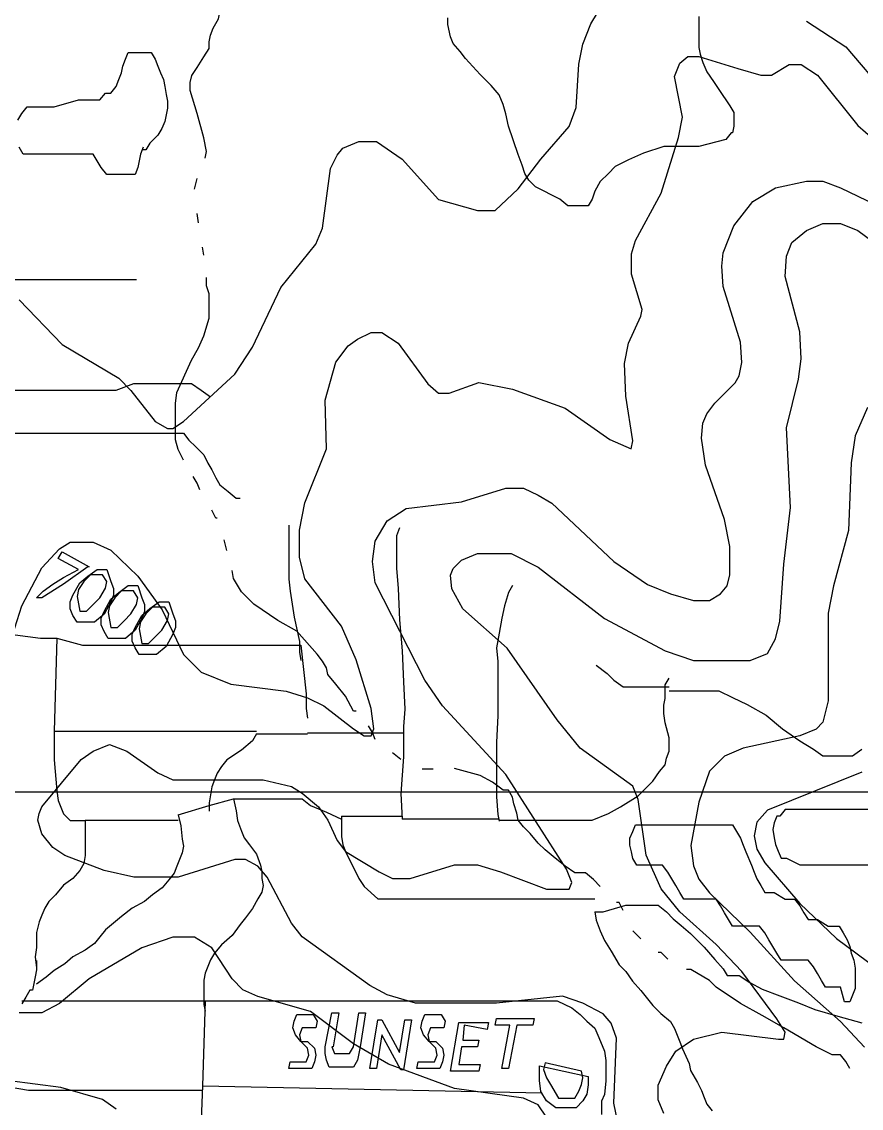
# Model space of a CAD drawing. Extents: x -0.82 to 6.83, y -0.63 to 7.9.
# Drawn here: x 0.4628 to 0.791, y 6.6438 to 7.0686 of the extents above; entities that cross this region are included whole.
import ezdxf

# ---------------------------------------------------------------- set-up
doc = ezdxf.new("R2010")
doc.units = 0
for name, color, linetype in [('Elevations', 7, 'CONTINUOUS'), ('Labels', 7, 'CONTINUOUS'), ('roads', 7, 'CONTINUOUS'), ('topo', 7, 'CONTINUOUS'), ('topo_grid', 7, 'CONTINUOUS'), ('water', 7, 'CONTINUOUS'), ('white', 7, 'CONTINUOUS')]:
    doc.layers.add(name, color=color, linetype=linetype)

msp = doc.modelspace()

# ---------------------------------------------------------------- linework, layer by layer
at = {"layer": 'Elevations', "color": 1}
for points in [[(0.479109, 6.848656), (0.470673, 6.843365), (0.468564, 6.843365), (0.471202, 6.84601), (0.474892, 6.848656), (0.47911, 6.851302), (0.48491, 6.854477), (0.477001, 6.85871), (0.478584, 6.861356), (0.489129, 6.855535), (0.488602, 6.855535)], [(0.497563, 6.849688), (0.498616, 6.847042), (0.498616, 6.844396), (0.497563, 6.841751), (0.494928, 6.836988), (0.491237, 6.833813), (0.488073, 6.833813), (0.484383, 6.833813), (0.482801, 6.836459), (0.481745, 6.839105), (0.481745, 6.841751), (0.482801, 6.844396), (0.485436, 6.849159), (0.4886, 6.851805), (0.49229, 6.854451), (0.495981, 6.854451)], [(0.485436, 6.838099), (0.488071, 6.838099), (0.490709, 6.840745), (0.493344, 6.843391), (0.495453, 6.847095), (0.49598, 6.849741), (0.494398, 6.852387), (0.492289, 6.852387), (0.489654, 6.852387), (0.487018, 6.849741), (0.48491, 6.846566), (0.484383, 6.84392)], [(0.509689, 6.843365), (0.510745, 6.840719), (0.510745, 6.838073), (0.509689, 6.835427), (0.507054, 6.830665), (0.503363, 6.82749), (0.5002, 6.82749), (0.496509, 6.82749), (0.494927, 6.830135), (0.493871, 6.832781), (0.493871, 6.835427), (0.494927, 6.838073), (0.497562, 6.842835), (0.500725, 6.845481), (0.504416, 6.848127), (0.508107, 6.848127)], [(0.497563, 6.831776), (0.500198, 6.831776), (0.502833, 6.834422), (0.505469, 6.837068), (0.507577, 6.840772), (0.508104, 6.843418), (0.506522, 6.846063), (0.504413, 6.846063), (0.501778, 6.846063), (0.49914, 6.843418), (0.497031, 6.840243), (0.496505, 6.837597)], [(0.521816, 6.837041), (0.522872, 6.834395), (0.522872, 6.831749), (0.521816, 6.829104), (0.519181, 6.824341), (0.51549, 6.821166), (0.512327, 6.821166), (0.508636, 6.821166), (0.507054, 6.823812), (0.506001, 6.826458), (0.506001, 6.829104), (0.507054, 6.831749), (0.509689, 6.836512), (0.512853, 6.839158), (0.516544, 6.841804), (0.520234, 6.841804)], [(0.509689, 6.825452), (0.512327, 6.825452), (0.514962, 6.828098), (0.517597, 6.830744), (0.519706, 6.834448), (0.520233, 6.837094), (0.518651, 6.83974), (0.516542, 6.83974), (0.513907, 6.83974), (0.511271, 6.837094), (0.509163, 6.833919), (0.508636, 6.831273)]]:
    msp.add_lwpolyline(points, close=True, dxfattribs=at)
at = {"layer": 'Labels', "color": 6}
for points in [[(0.578235, 6.677815), (0.577708, 6.675169), (0.576655, 6.675169), (0.575072, 6.675169), (0.572437, 6.675169), (0.571381, 6.672523), (0.571907, 6.669877), (0.572437, 6.669877), (0.57349, 6.669877), (0.574543, 6.669877), (0.577181, 6.667231), (0.577707, 6.664586), (0.577181, 6.66194), (0.576125, 6.659294), (0.574016, 6.659294), (0.571381, 6.659294), (0.569272, 6.659294), (0.567163, 6.659294), (0.56769, 6.66194), (0.569798, 6.66194), (0.571907, 6.66194), (0.574016, 6.66194), (0.575069, 6.664586), (0.574542, 6.667231), (0.571907, 6.669877), (0.569798, 6.672523), (0.568745, 6.675169), (0.569272, 6.677815), (0.570325, 6.680461), (0.572434, 6.680461), (0.574542, 6.680461), (0.576651, 6.680461)], [(0.594053, 6.662522), (0.592471, 6.659876), (0.590362, 6.659876), (0.587198, 6.659876), (0.584563, 6.659876), (0.582981, 6.659876), (0.581928, 6.662522), (0.581401, 6.665168), (0.581401, 6.667814), (0.584036, 6.681043), (0.586672, 6.681043), (0.584563, 6.667814), (0.584036, 6.667814), (0.585092, 6.665168), (0.587727, 6.665168), (0.58931, 6.665168), (0.590889, 6.665168), (0.592471, 6.667814), (0.59458, 6.681043), (0.597215, 6.681043), (0.595107, 6.667814)], [(0.628324, 6.677815), (0.627798, 6.675169), (0.626742, 6.675169), (0.62516, 6.675169), (0.622524, 6.675169), (0.621471, 6.672523), (0.621998, 6.669877), (0.622524, 6.669877), (0.623577, 6.669877), (0.624633, 6.669877), (0.627268, 6.667231), (0.627795, 6.664586), (0.627268, 6.66194), (0.626215, 6.659294), (0.624107, 6.659294), (0.621469, 6.659294), (0.61936, 6.659294), (0.617251, 6.659294), (0.61778, 6.66194), (0.619889, 6.66194), (0.621998, 6.66194), (0.624109, 6.66194), (0.625162, 6.664586), (0.624636, 6.667231), (0.622, 6.669877), (0.619892, 6.672523), (0.618836, 6.675169), (0.619363, 6.677815), (0.620418, 6.680461), (0.622527, 6.680461), (0.624636, 6.680461), (0.626744, 6.680461)], [(0.656268, 6.676227), (0.653104, 6.659294), (0.650469, 6.659294), (0.653632, 6.676227), (0.647832, 6.676227), (0.648359, 6.678873), (0.663122, 6.678873), (0.662595, 6.676227)], [(0.615142, 6.678344), (0.611979, 6.658765), (0.610923, 6.658765), (0.603542, 6.672523), (0.601433, 6.659294), (0.598798, 6.659294), (0.601961, 6.678344), (0.603543, 6.678344), (0.610397, 6.665644), (0.612506, 6.678344)], [(0.635705, 6.676227), (0.635179, 6.670406), (0.641506, 6.670406), (0.640979, 6.667761), (0.634651, 6.667761), (0.633595, 6.660881), (0.642031, 6.660881), (0.641505, 6.658236), (0.630432, 6.658236), (0.633596, 6.677286), (0.645195, 6.677286), (0.644668, 6.67464)], [(0.672612, 6.647758), (0.676303, 6.647758), (0.678938, 6.647758), (0.680521, 6.650404), (0.681574, 6.65305), (0.6821, 6.655696), (0.681574, 6.658341), (0.667339, 6.661516), (0.666812, 6.658871), (0.667865, 6.655696), (0.669447, 6.65305)], [(0.665231, 6.660405), (0.684212, 6.656172), (0.684212, 6.652997), (0.683685, 6.649293), (0.682103, 6.646647), (0.679468, 6.644001), (0.676304, 6.644001), (0.671559, 6.644001), (0.667868, 6.646647), (0.665759, 6.650351), (0.665233, 6.654584)]]:
    msp.add_lwpolyline(points, close=True, dxfattribs=at)
at = {"layer": 'roads', "color": 7}
for points in [[(0.727448, 7.070695), (0.727448, 7.062757), (0.727448, 7.058524), (0.727975, 7.055878), (0.72903, 7.052703), (0.730612, 7.048999), (0.73325, 7.045295), (0.735359, 7.04212), (0.739576, 7.03577), (0.741159, 7.033124), (0.741159, 7.030478), (0.741159, 7.027832), (0.740632, 7.025186), (0.740105, 7.025186), (0.737997, 7.02254), (0.727452, 7.019895), (0.713744, 7.019895), (0.705835, 7.017249), (0.700036, 7.014603), (0.694763, 7.011957), (0.692128, 7.009311), (0.688964, 7.006136), (0.686855, 7.002432), (0.685802, 6.999257), (0.68422, 6.996611), (0.681584, 6.996611), (0.678413, 6.996611), (0.676304, 6.996611), (0.673141, 6.999257), (0.663651, 7.00402), (0.661013, 7.006665), (0.659431, 7.009311), (0.658375, 7.012486), (0.656793, 7.01672), (0.653103, 7.027832), (0.652047, 7.032595), (0.650994, 7.036299), (0.649412, 7.040003), (0.646248, 7.043707), (0.64203, 7.04794), (0.636231, 7.05429), (0.634122, 7.056936), (0.631487, 7.060111), (0.630431, 7.062757), (0.629378, 7.06752), (0.629378, 7.070165)], [(0.452219, 6.965152), (0.4596, 6.967798), (0.469091, 6.967798), (0.474363, 6.967798), (0.481745, 6.967798), (0.489653, 6.967798), (0.500725, 6.967798), (0.50758, 6.967798)], [(0.451692, 6.924565), (0.466982, 6.924565), (0.474891, 6.924565), (0.4828, 6.924565), (0.489126, 6.924565), (0.499671, 6.924565), (0.506525, 6.927211), (0.51338, 6.927211), (0.518652, 6.927211), (0.521816, 6.927211), (0.525506, 6.927211), (0.529197, 6.927211), (0.532888, 6.924565), (0.536579, 6.921919)], [(0.451692, 6.907685), (0.459601, 6.907685), (0.477527, 6.907685), (0.495981, 6.907685), (0.511798, 6.907685), (0.518652, 6.907685), (0.524452, 6.907685), (0.526034, 6.907685), (0.528143, 6.905039), (0.530778, 6.902393), (0.533941, 6.899218), (0.535524, 6.896043), (0.537106, 6.893397), (0.538688, 6.890222), (0.54027, 6.887576), (0.543434, 6.884931), (0.546602, 6.882285), (0.548182, 6.882285)], [(0.567161, 6.871834), (0.567161, 6.866542), (0.567161, 6.850667), (0.567688, 6.845905), (0.56927, 6.83585), (0.571379, 6.826325), (0.571379, 6.822092), (0.571905, 6.818917)], [(0.610396, 6.870775), (0.609343, 6.8676), (0.609343, 6.863367), (0.609343, 6.8549), (0.60987, 6.846963), (0.610396, 6.834792), (0.611449, 6.822621), (0.611978, 6.81045), (0.612505, 6.799867), (0.611978, 6.792988), (0.611978, 6.789284)], [(0.654686, 6.848127), (0.653104, 6.845481), (0.651522, 6.84019), (0.650469, 6.835427), (0.649413, 6.829606), (0.64836, 6.823785), (0.648886, 6.818494), (0.648886, 6.810027), (0.648886, 6.797327), (0.64836, 6.786744), (0.64836, 6.772985), (0.64836, 6.765577), (0.648886, 6.758698), (0.649413, 6.756052)], [(0.45011, 6.830188), (0.470145, 6.827543), (0.476472, 6.827543)], [(0.476473, 6.827543), (0.47542, 6.791162)], [(0.476473, 6.827543), (0.486491, 6.824897), (0.500726, 6.824897), (0.509162, 6.824897), (0.51918, 6.824897), (0.525507, 6.824897), (0.532361, 6.824897), (0.539742, 6.824897), (0.54976, 6.824897), (0.557142, 6.824897), (0.564523, 6.824897), (0.571904, 6.824897), (0.574018, 6.805847), (0.574018, 6.800026), (0.574545, 6.796322)], [(0.687376, 6.817012), (0.691594, 6.813837), (0.694229, 6.811191), (0.697921, 6.808545), (0.700556, 6.808545), (0.703719, 6.808545), (0.70741, 6.808545), (0.712155, 6.808545), (0.715846, 6.808545)], [(0.649413, 6.75637), (0.660485, 6.75637), (0.673139, 6.75637), (0.68263, 6.75637), (0.685793, 6.75637), (0.69212, 6.759015), (0.696865, 6.761661), (0.70372, 6.765895), (0.706883, 6.76907), (0.709518, 6.771715), (0.712156, 6.77542), (0.714265, 6.778065), (0.714794, 6.780711), (0.715847, 6.783357), (0.715847, 6.786003), (0.715847, 6.788649), (0.714265, 6.79447), (0.713738, 6.798174), (0.713738, 6.801349), (0.714265, 6.803995), (0.714265, 6.80664), (0.714265, 6.809286), (0.715847, 6.811932)], [(0.715848, 6.806984), (0.717957, 6.806984), (0.722702, 6.806984), (0.729556, 6.806984), (0.735356, 6.806984), (0.740628, 6.804339), (0.746428, 6.801693), (0.753809, 6.797459), (0.760136, 6.792168), (0.76699, 6.787405), (0.772263, 6.78423), (0.775954, 6.781584), (0.779644, 6.781584), (0.782808, 6.781584), (0.787553, 6.781584), (0.791244, 6.78423)], [(0.475419, 6.791162), (0.475419, 6.78005), (0.476472, 6.767879), (0.476999, 6.764175), (0.478054, 6.761529), (0.479107, 6.758883), (0.481742, 6.756237), (0.483851, 6.756237), (0.487542, 6.756237)], [(0.475419, 6.791162), (0.485963, 6.791162), (0.517071, 6.791162), (0.534997, 6.791162), (0.545015, 6.791162), (0.554505, 6.791162)], [(0.554507, 6.79013), (0.552925, 6.787485), (0.548707, 6.78378), (0.542908, 6.780076), (0.540799, 6.77743), (0.539217, 6.774785), (0.538161, 6.772139), (0.537108, 6.769493), (0.536582, 6.766318), (0.536055, 6.763143), (0.536055, 6.759968)], [(0.554507, 6.79013), (0.574542, 6.79013)], [(0.574543, 6.790633), (0.592469, 6.790633), (0.611977, 6.790633)], [(0.611978, 6.789601), (0.611978, 6.781135), (0.610925, 6.766847), (0.611452, 6.756793)], [(0.545544, 6.76481), (0.546597, 6.760047), (0.547124, 6.756343), (0.548706, 6.75211), (0.549762, 6.749464), (0.55187, 6.746818), (0.554506, 6.743114), (0.556088, 6.738881), (0.556614, 6.736235), (0.556614, 6.733589), (0.557141, 6.730943), (0.556614, 6.728297), (0.555032, 6.725651), (0.552923, 6.721947), (0.550288, 6.718243), (0.548179, 6.715597), (0.545015, 6.711364), (0.540797, 6.70766), (0.538162, 6.704485), (0.53658, 6.701839), (0.535527, 6.699193), (0.534471, 6.696547), (0.533945, 6.693901), (0.533945, 6.690726), (0.533945, 6.687022), (0.533945, 6.684376), (0.534471, 6.681731)], [(0.536053, 6.762164), (0.545543, 6.76481)], [(0.545544, 6.76481), (0.549762, 6.76481), (0.554507, 6.76481), (0.558198, 6.76481), (0.561889, 6.76481), (0.565579, 6.76481), (0.569797, 6.76481), (0.572432, 6.76481), (0.575596, 6.762164), (0.581923, 6.759518), (0.587723, 6.756872)], [(0.523926, 6.758486), (0.536053, 6.76219)], [(0.79599, 6.760656), (0.79019, 6.760656), (0.780172, 6.760656), (0.770682, 6.760656), (0.763829, 6.760656), (0.761193, 6.760656), (0.759084, 6.75801), (0.758031, 6.75801), (0.756976, 6.755364), (0.756449, 6.752718), (0.756976, 6.749543), (0.757502, 6.746898), (0.758555, 6.744252), (0.759608, 6.741606), (0.760135, 6.741606), (0.761717, 6.741606), (0.76699, 6.73896), (0.780698, 6.73896), (0.788079, 6.73896), (0.793879, 6.73896)], [(0.487545, 6.75637), (0.487545, 6.751607), (0.487545, 6.742611), (0.487019, 6.739436), (0.485436, 6.73679), (0.482801, 6.733615), (0.47911, 6.73097), (0.475947, 6.727265), (0.473312, 6.72462), (0.47173, 6.721974), (0.470677, 6.719328), (0.469621, 6.716682), (0.468568, 6.712449), (0.468568, 6.706628), (0.468041, 6.702924), (0.468568, 6.69869)], [(0.523926, 6.758486), (0.524979, 6.754253), (0.525508, 6.748961), (0.526035, 6.746315), (0.526035, 6.746315), (0.525508, 6.74367), (0.524453, 6.741024), (0.5234, 6.738378), (0.522344, 6.735732), (0.520235, 6.733086), (0.5176, 6.729911), (0.513909, 6.727265), (0.510746, 6.72462), (0.506001, 6.721974), (0.501782, 6.718799), (0.498619, 6.716153), (0.495456, 6.713507), (0.493347, 6.710861), (0.491238, 6.708215), (0.487547, 6.70557), (0.482802, 6.702924), (0.479638, 6.700278), (0.47542, 6.697632), (0.472257, 6.694986), (0.468566, 6.69234)], [(0.487545, 6.75637), (0.49229, 6.75637), (0.49809, 6.75637), (0.504417, 6.75637), (0.509162, 6.75637), (0.513907, 6.75637), (0.517071, 6.75637), (0.520762, 6.75637), (0.523925, 6.75637)], [(0.587724, 6.757957), (0.587724, 6.754782), (0.587724, 6.75002), (0.588251, 6.746845), (0.589306, 6.744199), (0.594578, 6.733615), (0.596687, 6.73044), (0.60196, 6.725678), (0.603542, 6.725678), (0.604069, 6.725678), (0.605651, 6.725678), (0.60776, 6.725678), (0.628849, 6.725678), (0.638341, 6.725678), (0.644668, 6.725678), (0.653103, 6.725678), (0.664176, 6.725678), (0.673665, 6.725678), (0.679993, 6.725678), (0.682628, 6.725678), (0.68685, 6.725678)], [(0.587724, 6.757957), (0.61145, 6.757957)], [(0.611451, 6.756899), (0.627268, 6.756899), (0.640449, 6.756899), (0.649412, 6.756899)], [(0.686849, 6.720519), (0.690012, 6.720519), (0.698975, 6.723164), (0.704248, 6.723164), (0.706357, 6.723164), (0.70952, 6.723164), (0.711628, 6.723164), (0.714793, 6.720519), (0.717428, 6.717873), (0.720591, 6.715227), (0.724282, 6.712052), (0.729555, 6.70676), (0.733773, 6.701998), (0.736936, 6.698294), (0.738518, 6.695648), (0.740627, 6.695648), (0.743262, 6.695648), (0.74748, 6.693002), (0.752225, 6.690356), (0.759079, 6.68771), (0.766461, 6.685064), (0.772788, 6.682419), (0.781755, 6.679773), (0.791246, 6.677127)], [(0.686849, 6.720519), (0.687376, 6.717344), (0.688955, 6.71311), (0.690537, 6.709406), (0.693173, 6.705173), (0.696337, 6.699881), (0.698972, 6.697235), (0.701607, 6.693531), (0.704771, 6.689827), (0.709516, 6.684006), (0.712679, 6.680831), (0.71637, 6.677656), (0.717952, 6.67501), (0.719005, 6.672364), (0.720061, 6.669719), (0.721114, 6.667073), (0.723752, 6.661252), (0.724278, 6.658606), (0.726914, 6.653844), (0.728496, 6.650669), (0.729549, 6.648023), (0.730605, 6.645377), (0.732713, 6.642731)], [(0.468564, 6.701548), (0.468564, 6.697844), (0.468038, 6.695198), (0.467511, 6.692552), (0.466982, 6.689906), (0.465929, 6.689906), (0.464347, 6.68726), (0.462764, 6.684615)], [(0.462764, 6.685726), (0.53447, 6.685726), (0.533414, 6.652521)], [(0.534471, 6.685726), (0.540798, 6.685726), (0.581396, 6.685726), (0.626744, 6.685726), (0.653106, 6.685726), (0.672087, 6.685726), (0.677886, 6.68308), (0.68105, 6.680434), (0.683685, 6.677788), (0.686849, 6.675143), (0.688429, 6.671438), (0.690538, 6.666147), (0.691064, 6.662443), (0.691064, 6.65768), (0.691064, 6.654505), (0.690538, 6.649213), (0.689485, 6.646568), (0.689485, 6.643922), (0.689485, 6.641276)], [(0.334113, 6.669904), (0.342549, 6.669904), (0.354676, 6.667258), (0.374184, 6.664083), (0.398437, 6.661437), (0.415309, 6.658791), (0.43693, 6.656145), (0.450112, 6.6535), (0.465402, 6.650854), (0.475947, 6.650854), (0.485964, 6.650854), (0.499145, 6.650854), (0.519181, 6.650854), (0.527089, 6.650854), (0.533416, 6.650854)], [(0.533417, 6.652521), (0.532361, 6.625613), (0.532888, 6.619792)], [(0.533417, 6.652521), (0.666287, 6.649875)]]:
    msp.add_lwpolyline(points, dxfattribs=at)
at = {"layer": 'topo', "color": 2}
for points in [[(0.461712, 6.959887), (0.478583, 6.942425), (0.500728, 6.929195), (0.505473, 6.924433), (0.514963, 6.912262), (0.519708, 6.909616), (0.521817, 6.909616), (0.526035, 6.912262), (0.546071, 6.930783), (0.552925, 6.941366), (0.563997, 6.96465), (0.577705, 6.981583), (0.580343, 6.987933), (0.583505, 7.011216), (0.586141, 7.016508), (0.588249, 7.019154), (0.594576, 7.0218), (0.60143, 7.0218), (0.611448, 7.01492), (0.625685, 6.999045), (0.640979, 6.994812), (0.647833, 6.994812), (0.656796, 7.003279), (0.665759, 7.01492), (0.676831, 7.02762), (0.679467, 7.035029), (0.680522, 7.051962), (0.682105, 7.0599), (0.685268, 7.067837), (0.690013, 7.075775)], [(0.769627, 7.068895), (0.784917, 7.058841), (0.800734, 7.04032)], [(0.456437, 6.820134), (0.462765, 6.840243), (0.470673, 6.855059), (0.477532, 6.862468), (0.48175, 6.865113), (0.486495, 6.865113), (0.490713, 6.865113), (0.497567, 6.861938), (0.508112, 6.851884), (0.517601, 6.838655), (0.526038, 6.821193), (0.532893, 6.814313), (0.544492, 6.809551), (0.566109, 6.806905), (0.574545, 6.804259), (0.580872, 6.801084), (0.592471, 6.792088), (0.596689, 6.789443), (0.599324, 6.789443), (0.60038, 6.792088), (0.599324, 6.800026), (0.593525, 6.819076), (0.587725, 6.832305), (0.573489, 6.850826), (0.57138, 6.859293), (0.57138, 6.869876), (0.573489, 6.880459), (0.581925, 6.901626), (0.581398, 6.920676), (0.585616, 6.935493), (0.590361, 6.941843), (0.594052, 6.944488), (0.599325, 6.947134), (0.603542, 6.947134), (0.609869, 6.942901), (0.621469, 6.927026), (0.625687, 6.923322), (0.629904, 6.923322), (0.641503, 6.927555), (0.654684, 6.924909), (0.675251, 6.917501), (0.69265, 6.90533), (0.701086, 6.901626), (0.701613, 6.904801), (0.698977, 6.922263), (0.698451, 6.934963), (0.700033, 6.942901), (0.704778, 6.953484), (0.705305, 6.95613), (0.701087, 6.969888), (0.701087, 6.977826), (0.702669, 6.983118), (0.712686, 7.001638), (0.719541, 7.023334), (0.721123, 7.031272), (0.71796, 7.047147), (0.720069, 7.052438), (0.723232, 7.055084), (0.72745, 7.055084), (0.74274, 7.050322), (0.751703, 7.047676), (0.755921, 7.047676), (0.762775, 7.051909), (0.767521, 7.051909), (0.773848, 7.047676), (0.789665, 7.028097), (0.798628, 7.020159)], [(0.696342, 6.63572), (0.694233, 6.645774), (0.695286, 6.671174), (0.693177, 6.676995), (0.690014, 6.680699), (0.682105, 6.684932), (0.674197, 6.687578), (0.648362, 6.684932), (0.63254, 6.684932), (0.616722, 6.684932), (0.60565, 6.688107), (0.598796, 6.691811), (0.572434, 6.710861), (0.568216, 6.716153), (0.558726, 6.734145), (0.555035, 6.738378), (0.55029, 6.741024), (0.546072, 6.741024), (0.523927, 6.734145), (0.506528, 6.734145), (0.494929, 6.73679), (0.479639, 6.742611), (0.474894, 6.745786), (0.470676, 6.751078), (0.469094, 6.75637), (0.46962, 6.759015), (0.470676, 6.761661), (0.485966, 6.780182), (0.490711, 6.783357), (0.497038, 6.786003), (0.503892, 6.783357), (0.516019, 6.77489), (0.521818, 6.772245), (0.557144, 6.772245), (0.568216, 6.769599), (0.572434, 6.766953), (0.578761, 6.761661), (0.582451, 6.75637), (0.586142, 6.748432), (0.589306, 6.744199), (0.602487, 6.736261), (0.607759, 6.733615), (0.614613, 6.733615), (0.632013, 6.738907), (0.64098, 6.738907), (0.649943, 6.736261), (0.66787, 6.729382), (0.672615, 6.729382), (0.676833, 6.729382), (0.677886, 6.732028), (0.675777, 6.73732), (0.652051, 6.774229), (0.627266, 6.801137), (0.620412, 6.811191), (0.600904, 6.849159), (0.599851, 6.857626), (0.600904, 6.865563), (0.605649, 6.873501), (0.613031, 6.878263), (0.634648, 6.880909), (0.652051, 6.886201), (0.658905, 6.886201), (0.664705, 6.883555), (0.669978, 6.88038), (0.694231, 6.857626), (0.707412, 6.84863), (0.716375, 6.844926), (0.725338, 6.84228), (0.731665, 6.84228), (0.735883, 6.844926), (0.738518, 6.848101), (0.739574, 6.852334), (0.739574, 6.863446), (0.737465, 6.87403), (0.730084, 6.895196), (0.728502, 6.90578), (0.729029, 6.911601), (0.730611, 6.915305), (0.733774, 6.919538), (0.741683, 6.927476), (0.743265, 6.930121), (0.744318, 6.935413), (0.743792, 6.943351), (0.736938, 6.965046), (0.736411, 6.972984), (0.736938, 6.978276), (0.741156, 6.988859), (0.748537, 6.998384), (0.7575, 7.003676), (0.769627, 7.006321), (0.775954, 7.006321), (0.782808, 7.003676), (0.810225, 6.990446)], [(0.713747, 6.641726), (0.711638, 6.647017), (0.711638, 6.652838), (0.714802, 6.660246), (0.718493, 6.666067), (0.725347, 6.67083), (0.736419, 6.673476), (0.758563, 6.67083), (0.760672, 6.67083), (0.761198, 6.673476), (0.758035, 6.678767), (0.744327, 6.697288), (0.734309, 6.707871), (0.720073, 6.720571), (0.712692, 6.729567), (0.706892, 6.742796), (0.703729, 6.764492), (0.70162, 6.769784), (0.681053, 6.784601), (0.67209, 6.795713), (0.652581, 6.823653), (0.635182, 6.838999), (0.630964, 6.846936), (0.630438, 6.852228), (0.631493, 6.854874), (0.634656, 6.858049), (0.640983, 6.860695), (0.647837, 6.860695), (0.654164, 6.860695), (0.664709, 6.855403), (0.690544, 6.835295), (0.714274, 6.822595), (0.725347, 6.818891), (0.736419, 6.818891), (0.747485, 6.818891), (0.754339, 6.821536), (0.757503, 6.827357), (0.759085, 6.834236), (0.760667, 6.856461), (0.763303, 6.878686), (0.761723, 6.909775), (0.766468, 6.928825), (0.767521, 6.936763), (0.766994, 6.947346), (0.761194, 6.969042), (0.761724, 6.976979), (0.763832, 6.982271), (0.769631, 6.987033), (0.775958, 6.989679), (0.782812, 6.989679), (0.789667, 6.987033), (0.798102, 6.980683)], [(0.793359, 6.917845), (0.788613, 6.906732), (0.787031, 6.896149), (0.785975, 6.869691), (0.780176, 6.847995), (0.778068, 6.837411), (0.778068, 6.803148), (0.775959, 6.794681), (0.773321, 6.792035), (0.766994, 6.78939), (0.74485, 6.784627), (0.737469, 6.781452), (0.731669, 6.775631), (0.727451, 6.76346), (0.724288, 6.746527), (0.725341, 6.73859), (0.72745, 6.733298), (0.731668, 6.728006), (0.747485, 6.71266), (0.764884, 6.69361), (0.782811, 6.677735), (0.792301, 6.667681)], [(0.79125, 6.775208), (0.754343, 6.760391), (0.750126, 6.755629), (0.749072, 6.750337), (0.750126, 6.745045), (0.753289, 6.739754), (0.766997, 6.723879), (0.781233, 6.71012), (0.805486, 6.692129)], [(0.667865, 6.64035), (0.664702, 6.645112), (0.658902, 6.647758), (0.632013, 6.651462), (0.606177, 6.660987), (0.592469, 6.668925), (0.575597, 6.681625), (0.555035, 6.687446), (0.549235, 6.690091), (0.545017, 6.694325), (0.537108, 6.706496), (0.530254, 6.710729), (0.521818, 6.710729), (0.509692, 6.706496), (0.489129, 6.694325), (0.47753, 6.6848), (0.470671, 6.681096), (0.461708, 6.681096)], [(0.499672, 6.643445), (0.4944, 6.64715), (0.478055, 6.651912), (0.45802, 6.654558)]]:
    msp.add_lwpolyline(points, dxfattribs=at)
at = {"layer": 'topo_grid', "color": 7}
msp.add_lwpolyline([(0.038322, 6.767456), (0.074702, 6.767456), (0.112137, 6.767456), (0.149048, 6.767456), (0.186482, 6.767456), (0.22339, 6.767456), (0.260824, 6.767456), (0.298258, 6.767456), (0.33517, 6.767456), (0.372604, 6.767456), (0.409512, 6.767456), (0.446946, 6.767456), (0.48438, 6.767456), (0.521292, 6.767456), (0.558726, 6.767456), (0.595634, 6.767456), (0.633068, 6.767456), (0.669975, 6.767456), (0.707414, 6.767456), (0.744848, 6.767456), (0.781755, 6.767456), (0.81919, 6.767456)], dxfattribs=at)
at = {"layer": 'water', "color": 4}
for points in [[(0.534471, 7.015264), (0.534998, 7.01791), (0.533945, 7.023202), (0.531309, 7.032727), (0.528671, 7.041723), (0.528671, 7.044898), (0.529201, 7.047544), (0.531309, 7.050719), (0.533947, 7.054952), (0.536056, 7.058127), (0.536056, 7.060773), (0.536582, 7.063419), (0.537635, 7.066064), (0.539744, 7.069769), (0.540271, 7.072414), (0.540271, 7.07506), (0.539744, 7.08141), (0.537109, 7.088819)], [(0.530253, 7.00312), (0.531309, 7.007353)], [(0.531835, 6.989944), (0.531835, 6.989944), (0.531308, 6.993648)], [(0.533944, 6.977297), (0.533944, 6.977297), (0.533417, 6.980472)], [(0.526035, 6.897154), (0.523926, 6.901388), (0.522871, 6.905092), (0.522871, 6.908267), (0.522871, 6.914088), (0.522871, 6.919379), (0.523397, 6.923613), (0.529197, 6.936313), (0.531832, 6.941075), (0.533941, 6.945838), (0.53605, 6.952717), (0.53605, 6.957479), (0.53605, 6.962242), (0.534997, 6.965417), (0.534997, 6.968592)], [(0.532362, 6.885539), (0.531309, 6.888185), (0.529727, 6.890831)], [(0.539217, 6.87448), (0.538688, 6.87448), (0.537106, 6.877655)], [(0.542907, 6.861833), (0.541854, 6.866066), (0.541854, 6.866066)], [(0.593524, 6.799073), (0.592471, 6.799073), (0.589307, 6.804894), (0.585616, 6.809657), (0.582453, 6.813361), (0.581926, 6.816007), (0.580344, 6.818653), (0.578235, 6.821298), (0.570326, 6.830294), (0.562945, 6.834528), (0.553455, 6.840878), (0.548709, 6.84564), (0.545546, 6.850932), (0.54502, 6.854107)], [(0.600905, 6.788014), (0.599852, 6.79066), (0.59827, 6.793305)], [(0.610924, 6.780103), (0.60776, 6.782749), (0.60776, 6.782749)], [(0.623578, 6.776399), (0.621996, 6.776399), (0.61936, 6.776399)], [(0.688958, 6.730546), (0.68632, 6.733192), (0.683157, 6.735838), (0.678939, 6.735838), (0.675248, 6.738484), (0.670503, 6.742188), (0.667339, 6.744834), (0.664704, 6.74748), (0.661541, 6.751184), (0.658906, 6.75383), (0.656797, 6.756475), (0.65627, 6.759121), (0.655215, 6.762825), (0.654688, 6.765471), (0.653106, 6.768117), (0.650997, 6.768117), (0.646779, 6.771292), (0.642034, 6.773938), (0.632016, 6.776584)], [(0.697921, 6.721048), (0.696339, 6.724223), (0.695283, 6.724223)], [(0.704775, 6.709988), (0.701612, 6.713163)], [(0.715321, 6.702077), (0.712686, 6.704723), (0.71163, 6.704723)], [(0.7865, 6.659373), (0.784918, 6.662019), (0.782809, 6.664665), (0.779646, 6.664665), (0.773319, 6.66784), (0.760665, 6.675248), (0.752229, 6.680011), (0.743793, 6.684773), (0.734303, 6.691123), (0.731668, 6.693769), (0.724285, 6.698003), (0.722703, 6.698003)]]:
    msp.add_lwpolyline(points, dxfattribs=at)
at = {"layer": 'white', "color": 7}
for points in [[(0.461186, 7.030108), (0.462768, 7.032753), (0.464877, 7.035399), (0.466986, 7.035399), (0.469621, 7.035399), (0.472785, 7.035399), (0.47542, 7.035399), (0.48491, 7.038045), (0.487545, 7.038045), (0.490709, 7.038045), (0.493344, 7.038045), (0.495453, 7.040691), (0.497562, 7.040691), (0.499671, 7.043337), (0.500726, 7.045983), (0.501779, 7.048628), (0.502306, 7.051274), (0.503362, 7.05392), (0.504415, 7.056566), (0.505997, 7.056566), (0.507579, 7.056566), (0.509688, 7.056566), (0.511797, 7.056566), (0.513379, 7.056566), (0.514961, 7.05392), (0.516014, 7.051274), (0.51707, 7.048628), (0.518123, 7.045983), (0.518652, 7.043337), (0.519178, 7.040162), (0.519705, 7.037516), (0.519705, 7.03487), (0.519178, 7.032224), (0.518652, 7.029578), (0.517596, 7.026933), (0.516014, 7.024287), (0.512851, 7.021112), (0.511269, 7.018466), (0.510216, 7.018466), (0.510216, 7.018466)], [(0.510217, 7.019524), (0.509161, 7.016878), (0.508635, 7.014233), (0.508108, 7.011587), (0.507055, 7.008941), (0.505473, 7.008941), (0.503364, 7.008941), (0.501256, 7.008941), (0.499147, 7.008941), (0.497565, 7.008941), (0.495982, 7.008941), (0.493874, 7.011587), (0.492291, 7.014233), (0.490709, 7.016878), (0.488602, 7.016878), (0.486493, 7.016878), (0.483858, 7.016878), (0.481222, 7.016878), (0.478584, 7.016878), (0.472785, 7.016878), (0.470147, 7.016878), (0.467512, 7.016878), (0.465403, 7.016878), (0.463295, 7.016878), (0.461712, 7.019524)]]:
    msp.add_lwpolyline(points, dxfattribs=at)
msp.add_lwpolyline([(0.782808, 6.69115), (0.780699, 6.69115), (0.778588, 6.69115), (0.777008, 6.69115), (0.775426, 6.693796), (0.773844, 6.696441), (0.772264, 6.699087), (0.770156, 6.701733), (0.768573, 6.701733), (0.765938, 6.701733), (0.763829, 6.701733), (0.761721, 6.701733), (0.759612, 6.701733), (0.75803, 6.704379), (0.756447, 6.707025), (0.754868, 6.709671), (0.753286, 6.712316), (0.751177, 6.714962), (0.749595, 6.714962), (0.746959, 6.714962), (0.744851, 6.714962), (0.742742, 6.714962), (0.740633, 6.714962), (0.739051, 6.717608), (0.737469, 6.720254), (0.735889, 6.7229), (0.734307, 6.725546), (0.732725, 6.725546), (0.730616, 6.725546), (0.728507, 6.725546), (0.725872, 6.725546), (0.723763, 6.725546), (0.721655, 6.725546), (0.720073, 6.728191), (0.718493, 6.730837), (0.716911, 6.733483), (0.715329, 6.736129), (0.71322, 6.738775), (0.711111, 6.738775), (0.709002, 6.738775), (0.706894, 6.738775), (0.704785, 6.738775), (0.703203, 6.738775), (0.70162, 6.741421), (0.701094, 6.744066), (0.700565, 6.746712), (0.700565, 6.749358), (0.70162, 6.752004), (0.702676, 6.75465), (0.704785, 6.75465), (0.70742, 6.75465), (0.710055, 6.75465), (0.712691, 6.75465), (0.715326, 6.75465), (0.71849, 6.75465), (0.721653, 6.75465), (0.724817, 6.75465), (0.72798, 6.75465), (0.730615, 6.75465), (0.733253, 6.75465), (0.735888, 6.75465), (0.738524, 6.75465), (0.740632, 6.75465), (0.742214, 6.752004), (0.743797, 6.749358), (0.74485, 6.746712), (0.745905, 6.744066), (0.748014, 6.738775), (0.749067, 6.736129), (0.750123, 6.733483), (0.751702, 6.730837), (0.753285, 6.728191), (0.754867, 6.728191), (0.756976, 6.728191), (0.761194, 6.725546), (0.763302, 6.725546), (0.764884, 6.725546), (0.766993, 6.7229), (0.768575, 6.720254), (0.770158, 6.717608), (0.77174, 6.717608), (0.773849, 6.717608), (0.778067, 6.714962), (0.780175, 6.714962), (0.782284, 6.714962), (0.783866, 6.712316), (0.785448, 6.709671), (0.786504, 6.707025), (0.787031, 6.704379), (0.788084, 6.701733), (0.78861, 6.698558), (0.78861, 6.695912), (0.78861, 6.693266), (0.78861, 6.690621), (0.787557, 6.687975), (0.786501, 6.685329), (0.784393, 6.685329), (0.782808, 6.69115)], close=True, dxfattribs=at)

doc.saveas('drawing.dxf')
